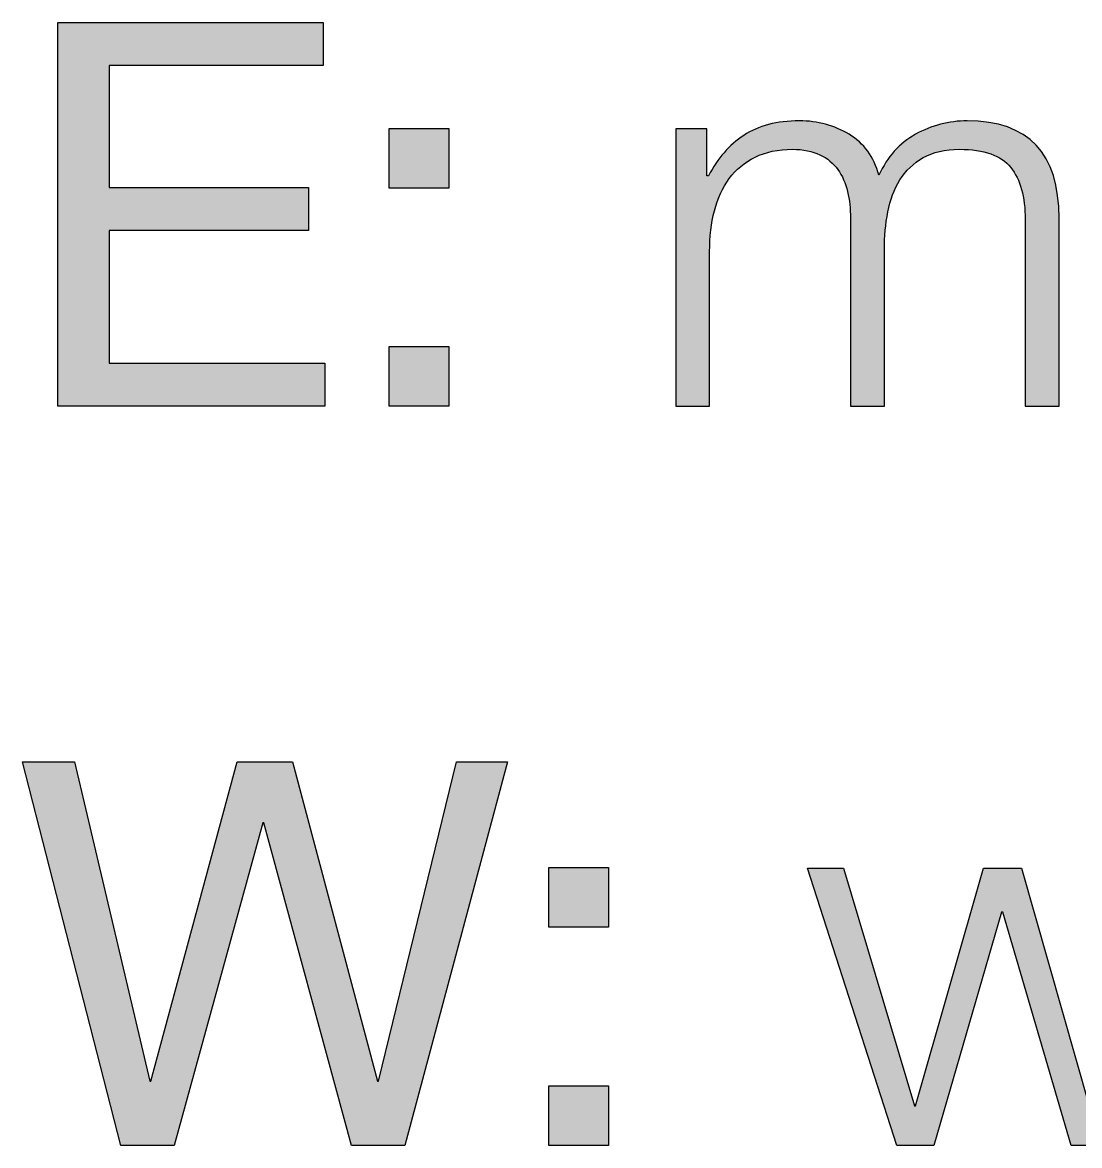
# Paper-space layout 'A1mask (portrait)' of a CAD drawing. Extents: x 0 to 565, y 0 to 805.
# Drawn here: x 430.21 to 437.83, y 43.92 to 52.03 of the extents above; entities that cross this region are included whole.
import ezdxf
from ezdxf.enums import TextEntityAlignment as Align

# ---------------------------------------------------------------- set-up
doc = ezdxf.new("R2010")
doc.units = 0
doc.layers.get('0').update_dxf_attribs({"linetype": 'CONTINUOUS'})
doc.layers.get('Defpoints').update_dxf_attribs({"linetype": 'CONTINUOUS'})
doc.layers.add('JPP_Mask', color=7, linetype='CONTINUOUS')
doc.styles.add('JPP', font='arial.ttf')

# ---------------------------------------------------------------- blocks, each defined once
blk = doc.blocks.new('A1mask (portrait)')
at = {"true_color": 0x0081c6}
for points in [[(432.3903, 49.5665), (430.8353, 49.5665), (430.8353, 50.5245), (432.2738, 50.5245), (432.2738, 50.8346), (430.8353, 50.8346), (430.8353, 51.715), (432.3789, 51.715), (432.3789, 52.0251), (430.467, 52.0251), (430.467, 49.2564), (432.3903, 49.2564)], [(433.2859, 51.2611), (432.8556, 51.2611), (432.8556, 50.8308), (433.2859, 50.8308)], [(433.2859, 49.6867), (432.8556, 49.6867), (432.8556, 49.2564), (433.2859, 49.2564)], [(430.5873, 46.6932), (430.2109, 46.6932), (430.9205, 43.9245), (431.3044, 43.9245), (431.9444, 46.2511), (431.9524, 46.2511), (432.5844, 43.9245), (432.9683, 43.9245), (433.7086, 46.6932), (433.3403, 46.6932), (432.778, 44.3898), (432.7704, 44.3898), (432.1579, 46.6932), (431.7583, 46.6932), (431.1378, 44.3898), (431.1302, 44.3898)], [(434.4376, 45.9292), (434.0073, 45.9292), (434.0073, 45.4989), (434.4376, 45.4989)], [(434.4376, 44.3548), (434.0073, 44.3548), (434.0073, 43.9245), (434.4376, 43.9245)]]:
    blk.add_hatch(color=142, dxfattribs=at).paths.add_polyline_path(points)
at = {"true_color": 0x004a91}
h = blk.add_hatch(color=154, dxfattribs=at)
edge = h.paths.add_edge_path()
edge.add_spline(control_points=[(436.1724, 51.2185), (436.0654, 51.2833), (435.9457, 51.3155), (435.8141, 51.3155)], knot_values=[4, 4, 4, 4, 5, 5, 5, 5], degree=3, periodic=0)
edge.add_spline(control_points=[(435.8141, 51.3155), (435.6512, 51.3155), (435.5173, 51.2805), (435.4127, 51.2109)], knot_values=[3, 3, 3, 3, 4, 4, 4, 4], degree=3, periodic=0)
edge.add_spline(control_points=[(435.4127, 51.2109), (435.3081, 51.1408), (435.2233, 51.0443), (435.1585, 50.9198)], knot_values=[2, 2, 2, 2, 3, 3, 3, 3], degree=3, periodic=0)
edge.add_spline(control_points=[(435.1585, 50.9198), (435.1585, 50.9198), (435.1471, 50.9198), (435.1471, 50.9198)], knot_values=[1.00001, 1.00001, 1.00001, 1.00001, 2, 2, 2, 2], degree=3, periodic=0)
edge.add_spline(control_points=[(435.1471, 50.9198), (435.1471, 50.9198), (435.1471, 51.0042), (435.1471, 51.0885)], knot_values=[0.5, 0.5, 0.5, 0.5, 1, 1, 1, 1], degree=3, periodic=0)
edge.add_spline(control_points=[(435.1471, 51.0885), (435.1471, 51.1729), (435.1471, 51.2573), (435.1471, 51.2573), (435.1471, 51.2573), (435.1331, 51.2573), (435.112, 51.2573)], knot_values=[32.749965, 32.749965, 32.749965, 32.749965, 33.249965, 33.249965, 33.249965, 33.5, 33.5, 33.5, 33.5], degree=3, periodic=0)
edge.add_spline(control_points=[(435.112, 51.2573), (435.0909, 51.2573), (435.0628, 51.2573), (435.0347, 51.2573)], knot_values=[32.49997, 32.49997, 32.49997, 32.49997, 32.749965, 32.749965, 32.749965, 32.749965], degree=3, periodic=0)
edge.add_spline(control_points=[(435.0347, 51.2573), (435.0206, 51.2573), (435.0066, 51.2573), (434.9934, 51.2573)], knot_values=[32.374972, 32.374972, 32.374972, 32.374972, 32.49997, 32.49997, 32.49997, 32.49997], degree=3, periodic=0)
edge.add_spline(control_points=[(434.9934, 51.2573), (434.9802, 51.2573), (434.9679, 51.2573), (434.9574, 51.2573)], knot_values=[32.249975, 32.249975, 32.249975, 32.249975, 32.374973, 32.374973, 32.374973, 32.374973], degree=3, periodic=0)
edge.add_spline(control_points=[(434.943, 51.2573), (434.9387, 51.2573), (434.935, 51.2573), (434.9319, 51.2573)], knot_values=[32.124977, 32.124977, 32.124977, 32.124977, 32.187476, 32.187476, 32.187476, 32.187476], degree=3, periodic=0)
edge.add_spline(control_points=[(434.9223, 51.2573), (434.9223, 51.2573), (434.9223, 51.2573), (434.9223, 51.2573), (434.9223, 51.2573), (434.9223, 51.2573), (434.9223, 51.2573)], knot_values=[31.99998, 31.99998, 31.99998, 31.99998, 32, 32, 32, 32.001445, 32.001445, 32.001445, 32.001445], degree=3, periodic=0)
edge.add_spline(control_points=[(434.9223, 51.2573), (434.9223, 51.2573), (434.9223, 50.757), (434.9223, 50.2568)], knot_values=[31.49999, 31.49999, 31.49999, 31.49999, 31.99998, 31.99998, 31.99998, 31.99998], degree=3, periodic=0)
edge.add_spline(control_points=[(434.9223, 50.2568), (434.9223, 49.7566), (434.9223, 49.2564), (434.9223, 49.2564), (434.9223, 49.2564), (434.9223, 49.2564), (434.9223, 49.2564)], knot_values=[30.999023, 30.999023, 30.999023, 30.999023, 31.499013, 31.499013, 31.499013, 31.49999, 31.49999, 31.49999, 31.49999], degree=3, periodic=0)
edge.add_spline(control_points=[(434.9328, 49.2564), (434.9361, 49.2564), (434.9402, 49.2564), (434.9448, 49.2564)], knot_values=[30.812504, 30.812504, 30.812504, 30.812504, 30.875002, 30.875002, 30.875002, 30.875002], degree=3, periodic=0)
edge.add_spline(control_points=[(434.9448, 49.2564), (434.9495, 49.2564), (434.9547, 49.2564), (434.9604, 49.2564)], knot_values=[30.750005, 30.750005, 30.750005, 30.750005, 30.812504, 30.812504, 30.812504, 30.812504], degree=3, periodic=0)
edge.add_spline(control_points=[(434.9604, 49.2564), (434.9719, 49.2564), (434.9852, 49.2564), (434.9996, 49.2564)], knot_values=[30.625007, 30.625007, 30.625007, 30.625007, 30.750005, 30.750005, 30.750005, 30.750005], degree=3, periodic=0)
edge.add_spline(control_points=[(434.9996, 49.2564), (435.0139, 49.2564), (435.0291, 49.2564), (435.0444, 49.2564)], knot_values=[30.50001, 30.50001, 30.50001, 30.50001, 30.625007, 30.625007, 30.625007, 30.625007], degree=3, periodic=0)
edge.add_spline(control_points=[(435.0444, 49.2564), (435.0749, 49.2564), (435.1055, 49.2564), (435.1284, 49.2564)], knot_values=[30.250015, 30.250015, 30.250015, 30.250015, 30.50001, 30.50001, 30.50001, 30.50001], degree=3, periodic=0)
edge.add_spline(control_points=[(435.1284, 49.2564), (435.1513, 49.2564), (435.1665, 49.2564), (435.1665, 49.2564), (435.1665, 49.2564), (435.1665, 49.2564), (435.1665, 49.2564)], knot_values=[29.999532, 29.999532, 29.999532, 29.999532, 30.249547, 30.249547, 30.249547, 30.250015, 30.250015, 30.250015, 30.250015], degree=3, periodic=0)
edge.add_spline(control_points=[(435.1665, 49.2689), (435.1665, 49.273), (435.1665, 49.2781), (435.1665, 49.284)], knot_values=[29.906272, 29.906272, 29.906272, 29.906272, 29.937521, 29.937521, 29.937521, 29.937521], degree=3, periodic=0)
edge.add_spline(control_points=[(435.1665, 49.284), (435.1665, 49.2899), (435.1665, 49.2967), (435.1665, 49.3044)], knot_values=[29.875022, 29.875022, 29.875022, 29.875022, 29.906272, 29.906272, 29.906272, 29.906272], degree=3, periodic=0)
edge.add_spline(control_points=[(435.1665, 49.3044), (435.1665, 49.3196), (435.1665, 49.3382), (435.1665, 49.3594)], knot_values=[29.812524, 29.812524, 29.812524, 29.812524, 29.875022, 29.875022, 29.875022, 29.875022], degree=3, periodic=0)
edge.add_spline(control_points=[(435.1665, 49.3594), (435.1665, 49.3807), (435.1665, 49.4047), (435.1665, 49.4309)], knot_values=[29.750025, 29.750025, 29.750025, 29.750025, 29.812524, 29.812524, 29.812524, 29.812524], degree=3, periodic=0)
edge.add_spline(control_points=[(435.1665, 49.4309), (435.1665, 49.4832), (435.1665, 49.5443), (435.1665, 49.6097)], knot_values=[29.625028, 29.625028, 29.625028, 29.625028, 29.750025, 29.750025, 29.750025, 29.750025], degree=3, periodic=0)
edge.add_spline(control_points=[(435.1665, 49.6097), (435.1665, 49.806), (435.1665, 50.0415), (435.1665, 50.1985)], knot_values=[29.250035, 29.250035, 29.250035, 29.250035, 29.625028, 29.625028, 29.625028, 29.625028], degree=3, periodic=0)
edge.add_spline(control_points=[(435.1665, 50.1985), (435.1665, 50.3032), (435.1665, 50.3731), (435.1665, 50.3731), (435.1665, 50.4791), (435.1779, 50.5766), (435.2011, 50.6661)], knot_values=[28, 28, 28, 28, 28.250035, 28.250035, 28.250035, 29.250035, 29.250035, 29.250035, 29.250035], degree=3, periodic=0)
edge.add_spline(control_points=[(435.2011, 50.6661), (435.2243, 50.7551), (435.2603, 50.8327), (435.3081, 50.8985)], knot_values=[27, 27, 27, 27, 28, 28, 28, 28], degree=3, periodic=0)
edge.add_spline(control_points=[(435.3081, 50.8985), (435.3559, 50.9648), (435.4179, 51.0164), (435.4941, 51.0537), (435.5703, 51.0911), (435.6602, 51.1101), (435.7634, 51.1101)], knot_values=[25, 25, 25, 25, 26, 26, 26, 27, 27, 27, 27], degree=3, periodic=0)
edge.add_spline(control_points=[(435.7634, 51.1101), (435.8411, 51.1101), (435.9069, 51.0968), (435.9613, 51.0713)], knot_values=[24, 24, 24, 24, 25, 25, 25, 25], degree=3, periodic=0)
edge.add_spline(control_points=[(435.9613, 51.0713), (436.0157, 51.0452), (436.0588, 51.0097), (436.091, 50.9648)], knot_values=[23, 23, 23, 23, 24, 24, 24, 24], degree=3, periodic=0)
edge.add_spline(control_points=[(436.091, 50.9648), (436.1237, 50.9193), (436.1469, 50.8663), (436.1611, 50.8057)], knot_values=[22, 22, 22, 22, 23, 23, 23, 23], degree=3, periodic=0)
edge.add_spline(control_points=[(436.1611, 50.8057), (436.1753, 50.7446), (436.1824, 50.6807), (436.1824, 50.6135)], knot_values=[21, 21, 21, 21, 22, 22, 22, 22], degree=3, periodic=0)
edge.add_spline(control_points=[(436.1824, 50.6135), (436.1824, 50.6135), (436.1824, 49.2564), (436.1824, 49.2564), (436.1824, 49.2564), (436.2434, 49.2564), (436.3045, 49.2564)], knot_values=[19.5, 19.5, 19.5, 19.5, 20.5, 20.5, 20.5, 21, 21, 21, 21], degree=3, periodic=0)
edge.add_spline(control_points=[(436.3045, 49.2564), (436.3655, 49.2564), (436.4266, 49.2564), (436.4266, 49.2564), (436.4266, 49.2564), (436.4266, 49.5395), (436.4266, 49.8225)], knot_values=[18.5, 18.5, 18.5, 18.5, 19, 19, 19, 19.5, 19.5, 19.5, 19.5], degree=3, periodic=0)
edge.add_spline(control_points=[(436.4266, 49.8225), (436.4266, 50.1056), (436.4266, 50.3887), (436.4266, 50.3887), (436.4266, 50.4819), (436.4351, 50.5714), (436.4517, 50.658)], knot_values=[17, 17, 17, 17, 17.5, 17.5, 17.5, 18.5, 18.5, 18.5, 18.5], degree=3, periodic=0)
edge.add_spline(control_points=[(436.4517, 50.658), (436.4687, 50.7446), (436.4976, 50.8218), (436.5393, 50.889)], knot_values=[16, 16, 16, 16, 17, 17, 17, 17], degree=3, periodic=0)
edge.add_spline(control_points=[(436.5393, 50.889), (436.5805, 50.9562), (436.6358, 51.0097), (436.7059, 51.05)], knot_values=[15, 15, 15, 15, 16, 16, 16, 16], degree=3, periodic=0)
edge.add_spline(control_points=[(436.7059, 51.05), (436.7755, 51.0897), (436.8635, 51.1101), (436.9696, 51.1101)], knot_values=[14, 14, 14, 14, 15, 15, 15, 15], degree=3, periodic=0)
edge.add_spline(control_points=[(436.9696, 51.1101), (437.1452, 51.1101), (437.2682, 51.0665), (437.3378, 50.9799)], knot_values=[13, 13, 13, 13, 14, 14, 14, 14], degree=3, periodic=0)
edge.add_spline(control_points=[(437.3378, 50.9799), (437.4079, 50.8933), (437.4424, 50.7674), (437.4424, 50.6022)], knot_values=[12, 12, 12, 12, 13, 13, 13, 13], degree=3, periodic=0)
edge.add_spline(control_points=[(437.4424, 50.6022), (437.4424, 50.6022), (437.4424, 49.2564), (437.4424, 49.2564), (437.4424, 49.2564), (437.5035, 49.2564), (437.5646, 49.2564)], knot_values=[10.5, 10.5, 10.5, 10.5, 11.5, 11.5, 11.5, 12, 12, 12, 12], degree=3, periodic=0)
edge.add_spline(control_points=[(437.5646, 49.2564), (437.6256, 49.2564), (437.6867, 49.2564), (437.6867, 49.2564), (437.6867, 49.2564), (437.6867, 49.5957), (437.6867, 49.935)], knot_values=[9.5, 9.5, 9.5, 9.5, 10, 10, 10, 10.5, 10.5, 10.5, 10.5], degree=3, periodic=0)
edge.add_spline(control_points=[(437.6867, 49.935), (437.6867, 50.2742), (437.6867, 50.6135), (437.6867, 50.6135), (437.6867, 51.0817), (437.4656, 51.3155), (437.024, 51.3155)], knot_values=[8, 8, 8, 8, 8.5, 8.5, 8.5, 9.5, 9.5, 9.5, 9.5], degree=3, periodic=0)
edge.add_spline(control_points=[(437.024, 51.3155), (436.8919, 51.3155), (436.7679, 51.2833), (436.6515, 51.2185)], knot_values=[7, 7, 7, 7, 8, 8, 8, 8], degree=3, periodic=0)
edge.add_spline(control_points=[(436.6515, 51.2185), (436.535, 51.1541), (436.4474, 51.0556), (436.3878, 50.924)], knot_values=[6, 6, 6, 6, 7, 7, 7, 7], degree=3, periodic=0)
edge.add_spline(control_points=[(436.3878, 50.924), (436.3518, 51.0556), (436.2799, 51.1541), (436.1724, 51.2185)], knot_values=[5, 5, 5, 5, 6, 6, 6, 6], degree=3, periodic=0)
blk.add_hatch(color=154, dxfattribs=at).paths.add_polyline_path([(437.2725, 45.6073), (437.2801, 45.6073), (437.7728, 43.9245), (438.0403, 43.9245), (438.6841, 45.9254), (438.4242, 45.9254), (437.9125, 44.2114), (437.9044, 44.2114), (437.4159, 45.9254), (437.1404, 45.9254), (436.6519, 44.2114), (436.6444, 44.2114), (436.1322, 45.9254), (435.8728, 45.9254), (436.5161, 43.9245), (436.784, 43.9245)])
at = {"layer": 'Defpoints', "color": 142, "true_color": 0x0081c6}
for points in [[(432.3789, 52.0251), (432.3789, 51.715), (430.8353, 51.715), (430.8353, 50.8346), (432.2738, 50.8346), (432.2738, 50.5245), (430.8353, 50.5245), (430.8353, 49.5665), (432.3903, 49.5665), (432.3903, 49.2564), (430.467, 49.2564), (430.467, 52.0251), (432.3789, 52.0251)], [(432.8556, 50.8308), (432.8556, 51.2611), (433.2859, 51.2611), (433.2859, 50.8308), (432.8556, 50.8308)], [(433.2859, 49.6867), (433.2859, 49.2564), (432.8556, 49.2564), (432.8556, 49.6867), (433.2859, 49.6867)], [(432.5844, 43.9245), (431.9524, 46.2511), (431.9444, 46.2511), (431.3044, 43.9245), (430.9205, 43.9245), (430.2109, 46.6932), (430.5873, 46.6932), (431.1302, 44.3898), (431.1378, 44.3898), (431.7583, 46.6932), (432.1579, 46.6932), (432.7704, 44.3898), (432.778, 44.3898), (433.3403, 46.6932), (433.7086, 46.6932), (432.9683, 43.9245), (432.5844, 43.9245)], [(434.0073, 45.4989), (434.0073, 45.9292), (434.4376, 45.9292), (434.4376, 45.4989), (434.0073, 45.4989)], [(434.4376, 44.3548), (434.4376, 43.9245), (434.0073, 43.9245), (434.0073, 44.3548), (434.4376, 44.3548)]]:
    blk.add_lwpolyline(points, dxfattribs=at)
at = {"layer": 'Defpoints', "color": 154, "true_color": 0x004a91}
blk.add_lwpolyline([(436.1322, 45.9254), (436.6444, 44.2114), (436.6519, 44.2114), (437.1404, 45.9254), (437.4159, 45.9254), (437.9044, 44.2114), (437.9125, 44.2114), (438.4242, 45.9254), (438.6841, 45.9254), (438.0403, 43.9245), (437.7728, 43.9245), (437.2801, 45.6073), (437.2725, 45.6073), (436.784, 43.9245), (436.5161, 43.9245), (435.8728, 45.9254), (436.1322, 45.9254)], dxfattribs=at)
blk.add_open_spline([(435.1471, 51.2573), (435.1471, 51.2573), (435.1471, 50.9198), (435.1471, 50.9198), (435.1471, 50.9198), (435.1585, 50.9198), (435.1585, 50.9198), (435.2233, 51.0443), (435.3081, 51.1408), (435.4127, 51.2109), (435.5173, 51.2805), (435.6512, 51.3155), (435.8141, 51.3155), (435.9457, 51.3155), (436.0654, 51.2833), (436.1724, 51.2185), (436.2799, 51.1541), (436.3518, 51.0556), (436.3878, 50.924), (436.4474, 51.0556), (436.535, 51.1541), (436.6515, 51.2185), (436.7679, 51.2833), (436.8919, 51.3155), (437.024, 51.3155), (437.4656, 51.3155), (437.6867, 51.0817), (437.6867, 50.6135), (437.6867, 50.6135), (437.6867, 49.2564), (437.6867, 49.2564), (437.6867, 49.2564), (437.4424, 49.2564), (437.4424, 49.2564), (437.4424, 49.2564), (437.4424, 50.6022), (437.4424, 50.6022), (437.4424, 50.7674), (437.4079, 50.8933), (437.3378, 50.9799), (437.2682, 51.0665), (437.1452, 51.1101), (436.9696, 51.1101), (436.8635, 51.1101), (436.7755, 51.0897), (436.7059, 51.05), (436.6358, 51.0097), (436.5805, 50.9562), (436.5393, 50.889), (436.4976, 50.8218), (436.4687, 50.7446), (436.4517, 50.658), (436.4351, 50.5714), (436.4266, 50.4819), (436.4266, 50.3887), (436.4266, 50.3887), (436.4266, 49.2564), (436.4266, 49.2564), (436.4266, 49.2564), (436.1824, 49.2564), (436.1824, 49.2564), (436.1824, 49.2564), (436.1824, 50.6135), (436.1824, 50.6135), (436.1824, 50.6807), (436.1753, 50.7446), (436.1611, 50.8057), (436.1469, 50.8663), (436.1237, 50.9193), (436.091, 50.9648), (436.0588, 51.0097), (436.0157, 51.0452), (435.9613, 51.0713), (435.9069, 51.0968), (435.8411, 51.1101), (435.7634, 51.1101), (435.6602, 51.1101), (435.5703, 51.0911), (435.4941, 51.0537), (435.4179, 51.0164), (435.3559, 50.9648), (435.3081, 50.8985), (435.2603, 50.8327), (435.2243, 50.7551), (435.2011, 50.6661), (435.1779, 50.5766), (435.1665, 50.4791), (435.1665, 50.3731), (435.1665, 50.3731), (435.1665, 49.2564), (435.1665, 49.2564), (435.1665, 49.2564), (434.9223, 49.2564), (434.9223, 49.2564), (434.9223, 49.2564), (434.9223, 51.2573), (434.9223, 51.2573), (434.9223, 51.2573), (435.1471, 51.2573), (435.1471, 51.2573)], degree=3, knots=[0, 0, 0, 0, 1, 1, 1, 2, 2, 2, 3, 3, 3, 4, 4, 4, 5, 5, 5, 6, 6, 6, 7, 7, 7, 8, 8, 8, 9, 9, 9, 10, 10, 10, 11, 11, 11, 12, 12, 12, 13, 13, 13, 14, 14, 14, 15, 15, 15, 16, 16, 16, 17, 17, 17, 18, 18, 18, 19, 19, 19, 20, 20, 20, 21, 21, 21, 22, 22, 22, 23, 23, 23, 24, 24, 24, 25, 25, 25, 26, 26, 26, 27, 27, 27, 28, 28, 28, 29, 29, 29, 30, 30, 30, 31, 31, 31, 32, 32, 32, 33, 33, 33, 33], dxfattribs=at)
at = {"color": 7, "style": 'JPP'}
for tag, p in [('Client', (498, 115)), ('Project1', (498, 90)), ('Project2', (498, 82.5)), ('Project3', (498, 75)), ('Title1', (498, 57.5)), ('Title2', (498, 50)), ('Title3', (498, 42.5)), ('Status', (390, 7.5))]:
    blk.add_attdef(tag, text='', height=3.5, dxfattribs=at).set_placement(p, align=Align.MIDDLE_LEFT)
at = {"color": 2, "style": 'JPP'}
for tag, p in [('Scale', (417.5, 25)), ('Checked', (507.5, 25)), ('Drawn', (462.5, 25)), ('Date', (552.5, 25))]:
    blk.add_attdef(tag, text='', height=2, dxfattribs=at).set_placement(p, align=Align.MIDDLE_CENTER)
at = {"color": 6, "style": 'JPP'}
for tag, p in [('Ref', (480, 7.5)), ('DrgNo.', (522, 7.5))]:
    blk.add_attdef(tag, text='', height=4, dxfattribs=at).set_placement(p, align=Align.MIDDLE_LEFT)
blk.add_attdef('Rev', text='', height=4, dxfattribs=at).set_placement((556.2747, 7.5), align=Align.MIDDLE_CENTER)

psp = doc.layouts.new('A1mask (portrait)')

# ---------------------------------------------------------------- block references
at = {"layer": 'JPP_Mask'}
psp.add_blockref('A1mask (portrait)', (0, 0), dxfattribs=at)

doc.saveas('drawing.dxf')
